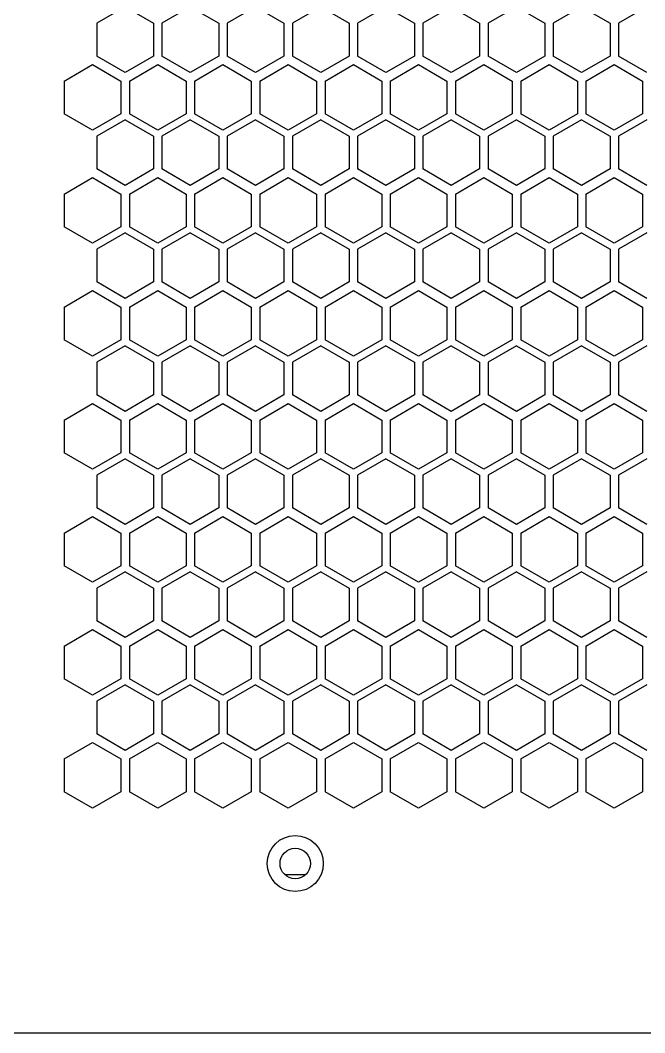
# Model space of a CAD drawing. Extents: x 61367 to 140945, y -1257 to 25588.
# Drawn here: x 94377.9 to 94466, y 15806.1 to 15948.9 of the extents above; entities that cross this region are included whole.
import ezdxf

# ---------------------------------------------------------------- set-up
doc = ezdxf.new("R2010")
doc.units = 0
doc.header["$MEASUREMENT"] = 0
doc.layers.get('0').update_dxf_attribs({"linetype": 'CONTINUOUS'})
doc.layers.add('4215-0411-4-1_0', color=7, linetype='CONTINUOUS')
doc.layers.add('4215-0412-2-1_0', color=7, linetype='CONTINUOUS')

# ---------------------------------------------------------------- blocks, each defined once
blk = doc.blocks.new('RYHTHYT')
at = {"layer": '4215-0411-4-1_0', "color": 7, "linetype": 'Continuous'}
blk.add_line((-33156.25, -67865.24), (-33159.07, -67865.24), dxfattribs=at)
at = {"layer": '4215-0412-2-1_0', "color": 7, "linetype": 'Continuous'}
for p, q in [((-33181.66, -67742.85), (-33185.66, -67745.16)), ((-33181.66, -67742.85), (-33177.66, -67745.16)), ((-33172.46, -67742.85), (-33176.46, -67745.16)), ((-33172.46, -67742.85), (-33168.46, -67745.16)), ((-33163.26, -67742.85), (-33167.26, -67745.16)), ((-33163.26, -67742.85), (-33159.26, -67745.16)), ((-33154.06, -67742.85), (-33158.06, -67745.16)), ((-33154.06, -67742.85), (-33150.06, -67745.16)), ((-33144.86, -67742.85), (-33148.86, -67745.16)), ((-33144.86, -67742.85), (-33140.86, -67745.16)), ((-33135.66, -67742.85), (-33139.66, -67745.16)), ((-33135.66, -67742.85), (-33131.66, -67745.16)), ((-33126.46, -67742.85), (-33130.46, -67745.16)), ((-33126.46, -67742.85), (-33122.46, -67745.16)), ((-33117.26, -67742.85), (-33121.26, -67745.16)), ((-33117.26, -67742.85), (-33113.26, -67745.16)), ((-33108.06, -67742.85), (-33112.06, -67745.16)), ((-33185.66, -67745.16), (-33185.66, -67749.78)), ((-33177.66, -67745.16), (-33177.66, -67749.78)), ((-33176.46, -67745.16), (-33176.46, -67749.78)), ((-33168.46, -67745.16), (-33168.46, -67749.78)), ((-33167.26, -67745.16), (-33167.26, -67749.78)), ((-33159.26, -67745.16), (-33159.26, -67749.78)), ((-33158.06, -67745.16), (-33158.06, -67749.78)), ((-33150.06, -67745.16), (-33150.06, -67749.78)), ((-33148.86, -67745.16), (-33148.86, -67749.78)), ((-33140.86, -67745.16), (-33140.86, -67749.78)), ((-33139.66, -67745.16), (-33139.66, -67749.78)), ((-33131.66, -67745.16), (-33131.66, -67749.78)), ((-33130.46, -67745.16), (-33130.46, -67749.78)), ((-33122.46, -67745.16), (-33122.46, -67749.78)), ((-33121.26, -67745.16), (-33121.26, -67749.78)), ((-33113.26, -67745.16), (-33113.26, -67749.78)), ((-33112.06, -67745.16), (-33112.06, -67749.78)), ((-33190.26, -67753.31), (-33186.26, -67751)), ((-33186.26, -67751), (-33182.26, -67753.31)), ((-33181.66, -67752.09), (-33185.66, -67749.78)), ((-33177.66, -67749.78), (-33181.66, -67752.09)), ((-33181.06, -67753.31), (-33177.06, -67751)), ((-33177.06, -67751), (-33173.06, -67753.31)), ((-33172.46, -67752.09), (-33176.46, -67749.78)), ((-33168.46, -67749.78), (-33172.46, -67752.09)), ((-33171.86, -67753.31), (-33167.86, -67751)), ((-33167.86, -67751), (-33163.86, -67753.31)), ((-33163.26, -67752.09), (-33167.26, -67749.78)), ((-33159.26, -67749.78), (-33163.26, -67752.09)), ((-33162.66, -67753.31), (-33158.66, -67751)), ((-33158.66, -67751), (-33154.66, -67753.31)), ((-33154.06, -67752.09), (-33158.06, -67749.78)), ((-33150.06, -67749.78), (-33154.06, -67752.09)), ((-33153.46, -67753.31), (-33149.46, -67751)), ((-33149.46, -67751), (-33145.46, -67753.31)), ((-33144.86, -67752.09), (-33148.86, -67749.78)), ((-33140.86, -67749.78), (-33144.86, -67752.09)), ((-33144.26, -67753.31), (-33140.26, -67751)), ((-33140.26, -67751), (-33136.26, -67753.31)), ((-33135.66, -67752.09), (-33139.66, -67749.78)), ((-33131.66, -67749.78), (-33135.66, -67752.09)), ((-33135.06, -67753.31), (-33131.06, -67751)), ((-33131.06, -67751), (-33127.06, -67753.31)), ((-33126.46, -67752.09), (-33130.46, -67749.78)), ((-33122.46, -67749.78), (-33126.46, -67752.09)), ((-33125.86, -67753.31), (-33121.86, -67751)), ((-33121.86, -67751), (-33117.86, -67753.31)), ((-33117.26, -67752.09), (-33121.26, -67749.78)), ((-33113.26, -67749.78), (-33117.26, -67752.09)), ((-33116.66, -67753.31), (-33112.66, -67751)), ((-33112.66, -67751), (-33108.66, -67753.31)), ((-33108.06, -67752.09), (-33112.06, -67749.78)), ((-33190.26, -67753.31), (-33190.26, -67757.93)), ((-33182.26, -67753.31), (-33182.26, -67757.93)), ((-33181.06, -67753.31), (-33181.06, -67757.93)), ((-33173.06, -67753.31), (-33173.06, -67757.93)), ((-33171.86, -67753.31), (-33171.86, -67757.93)), ((-33163.86, -67753.31), (-33163.86, -67757.93)), ((-33162.66, -67753.31), (-33162.66, -67757.93)), ((-33154.66, -67753.31), (-33154.66, -67757.93)), ((-33153.46, -67753.31), (-33153.46, -67757.93)), ((-33145.46, -67753.31), (-33145.46, -67757.93)), ((-33144.26, -67753.31), (-33144.26, -67757.93)), ((-33136.26, -67753.31), (-33136.26, -67757.93)), ((-33135.06, -67753.31), (-33135.06, -67757.93)), ((-33127.06, -67753.31), (-33127.06, -67757.93)), ((-33125.86, -67753.31), (-33125.86, -67757.93)), ((-33117.86, -67753.31), (-33117.86, -67757.93)), ((-33116.66, -67753.31), (-33116.66, -67757.93)), ((-33108.66, -67753.31), (-33108.66, -67757.93)), ((-33186.26, -67760.24), (-33190.26, -67757.93)), ((-33182.26, -67757.93), (-33186.26, -67760.24)), ((-33177.06, -67760.24), (-33181.06, -67757.93)), ((-33173.06, -67757.93), (-33177.06, -67760.24)), ((-33167.86, -67760.24), (-33171.86, -67757.93)), ((-33163.86, -67757.93), (-33167.86, -67760.24)), ((-33158.66, -67760.24), (-33162.66, -67757.93)), ((-33154.66, -67757.93), (-33158.66, -67760.24)), ((-33149.46, -67760.24), (-33153.46, -67757.93)), ((-33145.46, -67757.93), (-33149.46, -67760.24)), ((-33140.26, -67760.24), (-33144.26, -67757.93)), ((-33136.26, -67757.93), (-33140.26, -67760.24)), ((-33131.06, -67760.24), (-33135.06, -67757.93)), ((-33127.06, -67757.93), (-33131.06, -67760.24)), ((-33121.86, -67760.24), (-33125.86, -67757.93)), ((-33117.86, -67757.93), (-33121.86, -67760.24)), ((-33112.66, -67760.24), (-33116.66, -67757.93)), ((-33108.66, -67757.93), (-33112.66, -67760.24)), ((-33181.66, -67758.78), (-33185.66, -67761.09)), ((-33181.66, -67758.78), (-33177.66, -67761.09)), ((-33172.46, -67758.78), (-33176.46, -67761.09)), ((-33172.46, -67758.78), (-33168.46, -67761.09)), ((-33163.26, -67758.78), (-33167.26, -67761.09)), ((-33163.26, -67758.78), (-33159.26, -67761.09)), ((-33154.06, -67758.78), (-33158.06, -67761.09)), ((-33154.06, -67758.78), (-33150.06, -67761.09)), ((-33144.86, -67758.78), (-33148.86, -67761.09)), ((-33144.86, -67758.78), (-33140.86, -67761.09)), ((-33135.66, -67758.78), (-33139.66, -67761.09)), ((-33135.66, -67758.78), (-33131.66, -67761.09)), ((-33126.46, -67758.78), (-33130.46, -67761.09)), ((-33126.46, -67758.78), (-33122.46, -67761.09)), ((-33117.26, -67758.78), (-33121.26, -67761.09)), ((-33117.26, -67758.78), (-33113.26, -67761.09)), ((-33108.06, -67758.78), (-33112.06, -67761.09)), ((-33185.66, -67761.09), (-33185.66, -67765.71)), ((-33177.66, -67761.09), (-33177.66, -67765.71)), ((-33176.46, -67761.09), (-33176.46, -67765.71)), ((-33168.46, -67761.09), (-33168.46, -67765.71)), ((-33167.26, -67761.09), (-33167.26, -67765.71)), ((-33159.26, -67761.09), (-33159.26, -67765.71)), ((-33158.06, -67761.09), (-33158.06, -67765.71)), ((-33150.06, -67761.09), (-33150.06, -67765.71)), ((-33148.86, -67761.09), (-33148.86, -67765.71)), ((-33140.86, -67761.09), (-33140.86, -67765.71)), ((-33139.66, -67761.09), (-33139.66, -67765.71)), ((-33131.66, -67761.09), (-33131.66, -67765.71)), ((-33130.46, -67761.09), (-33130.46, -67765.71)), ((-33122.46, -67761.09), (-33122.46, -67765.71)), ((-33121.26, -67761.09), (-33121.26, -67765.71)), ((-33113.26, -67761.09), (-33113.26, -67765.71)), ((-33112.06, -67761.09), (-33112.06, -67765.71)), ((-33181.66, -67768.02), (-33185.66, -67765.71)), ((-33177.66, -67765.71), (-33181.66, -67768.02)), ((-33172.46, -67768.02), (-33176.46, -67765.71)), ((-33168.46, -67765.71), (-33172.46, -67768.02)), ((-33163.26, -67768.02), (-33167.26, -67765.71)), ((-33159.26, -67765.71), (-33163.26, -67768.02)), ((-33154.06, -67768.02), (-33158.06, -67765.71)), ((-33150.06, -67765.71), (-33154.06, -67768.02)), ((-33144.86, -67768.02), (-33148.86, -67765.71)), ((-33140.86, -67765.71), (-33144.86, -67768.02)), ((-33135.66, -67768.02), (-33139.66, -67765.71)), ((-33131.66, -67765.71), (-33135.66, -67768.02)), ((-33126.46, -67768.02), (-33130.46, -67765.71)), ((-33122.46, -67765.71), (-33126.46, -67768.02)), ((-33117.26, -67768.02), (-33121.26, -67765.71)), ((-33113.26, -67765.71), (-33117.26, -67768.02)), ((-33108.06, -67768.02), (-33112.06, -67765.71)), ((-33190.26, -67769.24), (-33186.26, -67766.93)), ((-33186.26, -67766.93), (-33182.26, -67769.24)), ((-33181.06, -67769.24), (-33177.06, -67766.93)), ((-33177.06, -67766.93), (-33173.06, -67769.24)), ((-33171.86, -67769.24), (-33167.86, -67766.93)), ((-33167.86, -67766.93), (-33163.86, -67769.24)), ((-33162.66, -67769.24), (-33158.66, -67766.93)), ((-33158.66, -67766.93), (-33154.66, -67769.24)), ((-33153.46, -67769.24), (-33149.46, -67766.93)), ((-33149.46, -67766.93), (-33145.46, -67769.24)), ((-33144.26, -67769.24), (-33140.26, -67766.93)), ((-33140.26, -67766.93), (-33136.26, -67769.24)), ((-33135.06, -67769.24), (-33131.06, -67766.93)), ((-33131.06, -67766.93), (-33127.06, -67769.24)), ((-33125.86, -67769.24), (-33121.86, -67766.93)), ((-33121.86, -67766.93), (-33117.86, -67769.24)), ((-33116.66, -67769.24), (-33112.66, -67766.93)), ((-33112.66, -67766.93), (-33108.66, -67769.24)), ((-33190.26, -67769.24), (-33190.26, -67773.86)), ((-33182.26, -67769.24), (-33182.26, -67773.86)), ((-33181.06, -67769.24), (-33181.06, -67773.86)), ((-33173.06, -67769.24), (-33173.06, -67773.86)), ((-33171.86, -67769.24), (-33171.86, -67773.86)), ((-33163.86, -67769.24), (-33163.86, -67773.86)), ((-33162.66, -67769.24), (-33162.66, -67773.86)), ((-33154.66, -67769.24), (-33154.66, -67773.86)), ((-33153.46, -67769.24), (-33153.46, -67773.86)), ((-33145.46, -67769.24), (-33145.46, -67773.86)), ((-33144.26, -67769.24), (-33144.26, -67773.86)), ((-33136.26, -67769.24), (-33136.26, -67773.86)), ((-33135.06, -67769.24), (-33135.06, -67773.86)), ((-33127.06, -67769.24), (-33127.06, -67773.86)), ((-33125.86, -67769.24), (-33125.86, -67773.86)), ((-33117.86, -67769.24), (-33117.86, -67773.86)), ((-33116.66, -67769.24), (-33116.66, -67773.86)), ((-33108.66, -67769.24), (-33108.66, -67773.86)), ((-33186.26, -67776.17), (-33190.26, -67773.86)), ((-33182.26, -67773.86), (-33186.26, -67776.17)), ((-33177.06, -67776.17), (-33181.06, -67773.86)), ((-33173.06, -67773.86), (-33177.06, -67776.17)), ((-33167.86, -67776.17), (-33171.86, -67773.86)), ((-33163.86, -67773.86), (-33167.86, -67776.17)), ((-33158.66, -67776.17), (-33162.66, -67773.86)), ((-33154.66, -67773.86), (-33158.66, -67776.17)), ((-33149.46, -67776.17), (-33153.46, -67773.86)), ((-33145.46, -67773.86), (-33149.46, -67776.17)), ((-33140.26, -67776.17), (-33144.26, -67773.86)), ((-33136.26, -67773.86), (-33140.26, -67776.17)), ((-33131.06, -67776.17), (-33135.06, -67773.86)), ((-33127.06, -67773.86), (-33131.06, -67776.17)), ((-33121.86, -67776.17), (-33125.86, -67773.86)), ((-33117.86, -67773.86), (-33121.86, -67776.17)), ((-33112.66, -67776.17), (-33116.66, -67773.86)), ((-33108.66, -67773.86), (-33112.66, -67776.17)), ((-33181.66, -67774.71), (-33185.66, -67777.02)), ((-33181.66, -67774.71), (-33177.66, -67777.02)), ((-33172.46, -67774.71), (-33176.46, -67777.02)), ((-33172.46, -67774.71), (-33168.46, -67777.02)), ((-33163.26, -67774.71), (-33167.26, -67777.02)), ((-33163.26, -67774.71), (-33159.26, -67777.02)), ((-33154.06, -67774.71), (-33158.06, -67777.02)), ((-33154.06, -67774.71), (-33150.06, -67777.02)), ((-33144.86, -67774.71), (-33148.86, -67777.02)), ((-33144.86, -67774.71), (-33140.86, -67777.02)), ((-33135.66, -67774.71), (-33139.66, -67777.02)), ((-33135.66, -67774.71), (-33131.66, -67777.02)), ((-33126.46, -67774.71), (-33130.46, -67777.02)), ((-33126.46, -67774.71), (-33122.46, -67777.02)), ((-33117.26, -67774.71), (-33121.26, -67777.02)), ((-33117.26, -67774.71), (-33113.26, -67777.02)), ((-33108.06, -67774.71), (-33112.06, -67777.02)), ((-33185.66, -67777.02), (-33185.66, -67781.64)), ((-33177.66, -67777.02), (-33177.66, -67781.64)), ((-33176.46, -67777.02), (-33176.46, -67781.64)), ((-33168.46, -67777.02), (-33168.46, -67781.64)), ((-33167.26, -67777.02), (-33167.26, -67781.64)), ((-33159.26, -67777.02), (-33159.26, -67781.64)), ((-33158.06, -67777.02), (-33158.06, -67781.64)), ((-33150.06, -67777.02), (-33150.06, -67781.64)), ((-33148.86, -67777.02), (-33148.86, -67781.64)), ((-33140.86, -67777.02), (-33140.86, -67781.64)), ((-33139.66, -67777.02), (-33139.66, -67781.64)), ((-33131.66, -67777.02), (-33131.66, -67781.64)), ((-33130.46, -67777.02), (-33130.46, -67781.64)), ((-33122.46, -67777.02), (-33122.46, -67781.64)), ((-33121.26, -67777.02), (-33121.26, -67781.64)), ((-33113.26, -67777.02), (-33113.26, -67781.64)), ((-33112.06, -67777.02), (-33112.06, -67781.64)), ((-33181.66, -67783.95), (-33185.66, -67781.64)), ((-33177.66, -67781.64), (-33181.66, -67783.95)), ((-33172.46, -67783.95), (-33176.46, -67781.64)), ((-33168.46, -67781.64), (-33172.46, -67783.95)), ((-33163.26, -67783.95), (-33167.26, -67781.64)), ((-33159.26, -67781.64), (-33163.26, -67783.95)), ((-33154.06, -67783.95), (-33158.06, -67781.64)), ((-33150.06, -67781.64), (-33154.06, -67783.95)), ((-33144.86, -67783.95), (-33148.86, -67781.64)), ((-33140.86, -67781.64), (-33144.86, -67783.95)), ((-33135.66, -67783.95), (-33139.66, -67781.64)), ((-33131.66, -67781.64), (-33135.66, -67783.95)), ((-33126.46, -67783.95), (-33130.46, -67781.64)), ((-33122.46, -67781.64), (-33126.46, -67783.95)), ((-33117.26, -67783.95), (-33121.26, -67781.64)), ((-33113.26, -67781.64), (-33117.26, -67783.95)), ((-33108.06, -67783.95), (-33112.06, -67781.64)), ((-33190.26, -67785.17), (-33186.26, -67782.86)), ((-33186.26, -67782.86), (-33182.26, -67785.17)), ((-33181.06, -67785.17), (-33177.06, -67782.86)), ((-33177.06, -67782.86), (-33173.06, -67785.17)), ((-33171.86, -67785.17), (-33167.86, -67782.86)), ((-33167.86, -67782.86), (-33163.86, -67785.17)), ((-33162.66, -67785.17), (-33158.66, -67782.86)), ((-33158.66, -67782.86), (-33154.66, -67785.17)), ((-33153.46, -67785.17), (-33149.46, -67782.86)), ((-33149.46, -67782.86), (-33145.46, -67785.17)), ((-33144.26, -67785.17), (-33140.26, -67782.86)), ((-33140.26, -67782.86), (-33136.26, -67785.17)), ((-33135.06, -67785.17), (-33131.06, -67782.86)), ((-33131.06, -67782.86), (-33127.06, -67785.17)), ((-33125.86, -67785.17), (-33121.86, -67782.86)), ((-33121.86, -67782.86), (-33117.86, -67785.17)), ((-33116.66, -67785.17), (-33112.66, -67782.86)), ((-33112.66, -67782.86), (-33108.66, -67785.17)), ((-33190.26, -67785.17), (-33190.26, -67789.79)), ((-33182.26, -67785.17), (-33182.26, -67789.79)), ((-33181.06, -67785.17), (-33181.06, -67789.79)), ((-33173.06, -67785.17), (-33173.06, -67789.79)), ((-33171.86, -67785.17), (-33171.86, -67789.79)), ((-33163.86, -67785.17), (-33163.86, -67789.79)), ((-33162.66, -67785.17), (-33162.66, -67789.79)), ((-33154.66, -67785.17), (-33154.66, -67789.79)), ((-33153.46, -67785.17), (-33153.46, -67789.79)), ((-33145.46, -67785.17), (-33145.46, -67789.79)), ((-33144.26, -67785.17), (-33144.26, -67789.79)), ((-33136.26, -67785.17), (-33136.26, -67789.79)), ((-33135.06, -67785.17), (-33135.06, -67789.79)), ((-33127.06, -67785.17), (-33127.06, -67789.79)), ((-33125.86, -67785.17), (-33125.86, -67789.79)), ((-33117.86, -67785.17), (-33117.86, -67789.79)), ((-33116.66, -67785.17), (-33116.66, -67789.79)), ((-33108.66, -67785.17), (-33108.66, -67789.79)), ((-33186.26, -67792.1), (-33190.26, -67789.79)), ((-33182.26, -67789.79), (-33186.26, -67792.1)), ((-33181.66, -67790.64), (-33185.66, -67792.95)), ((-33181.66, -67790.64), (-33177.66, -67792.95)), ((-33177.06, -67792.1), (-33181.06, -67789.79)), ((-33173.06, -67789.79), (-33177.06, -67792.1)), ((-33172.46, -67790.64), (-33176.46, -67792.95)), ((-33172.46, -67790.64), (-33168.46, -67792.95)), ((-33167.86, -67792.1), (-33171.86, -67789.79)), ((-33163.86, -67789.79), (-33167.86, -67792.1)), ((-33163.26, -67790.64), (-33167.26, -67792.95)), ((-33163.26, -67790.64), (-33159.26, -67792.95)), ((-33158.66, -67792.1), (-33162.66, -67789.79)), ((-33154.66, -67789.79), (-33158.66, -67792.1)), ((-33154.06, -67790.64), (-33158.06, -67792.95)), ((-33154.06, -67790.64), (-33150.06, -67792.95)), ((-33149.46, -67792.1), (-33153.46, -67789.79)), ((-33145.46, -67789.79), (-33149.46, -67792.1)), ((-33144.86, -67790.64), (-33148.86, -67792.95)), ((-33144.86, -67790.64), (-33140.86, -67792.95)), ((-33140.26, -67792.1), (-33144.26, -67789.79)), ((-33136.26, -67789.79), (-33140.26, -67792.1)), ((-33135.66, -67790.64), (-33139.66, -67792.95)), ((-33135.66, -67790.64), (-33131.66, -67792.95)), ((-33131.06, -67792.1), (-33135.06, -67789.79)), ((-33127.06, -67789.79), (-33131.06, -67792.1)), ((-33126.46, -67790.64), (-33130.46, -67792.95)), ((-33126.46, -67790.64), (-33122.46, -67792.95)), ((-33121.86, -67792.1), (-33125.86, -67789.79)), ((-33117.86, -67789.79), (-33121.86, -67792.1)), ((-33117.26, -67790.64), (-33121.26, -67792.95)), ((-33117.26, -67790.64), (-33113.26, -67792.95)), ((-33112.66, -67792.1), (-33116.66, -67789.79)), ((-33108.66, -67789.79), (-33112.66, -67792.1)), ((-33108.06, -67790.64), (-33112.06, -67792.95)), ((-33185.66, -67792.95), (-33185.66, -67797.57)), ((-33177.66, -67792.95), (-33177.66, -67797.57)), ((-33176.46, -67792.95), (-33176.46, -67797.57)), ((-33168.46, -67792.95), (-33168.46, -67797.57)), ((-33167.26, -67792.95), (-33167.26, -67797.57)), ((-33159.26, -67792.95), (-33159.26, -67797.57)), ((-33158.06, -67792.95), (-33158.06, -67797.57)), ((-33150.06, -67792.95), (-33150.06, -67797.57)), ((-33148.86, -67792.95), (-33148.86, -67797.57)), ((-33140.86, -67792.95), (-33140.86, -67797.57)), ((-33139.66, -67792.95), (-33139.66, -67797.57)), ((-33131.66, -67792.95), (-33131.66, -67797.57)), ((-33130.46, -67792.95), (-33130.46, -67797.57)), ((-33122.46, -67792.95), (-33122.46, -67797.57)), ((-33121.26, -67792.95), (-33121.26, -67797.57)), ((-33113.26, -67792.95), (-33113.26, -67797.57)), ((-33112.06, -67792.95), (-33112.06, -67797.57)), ((-33181.66, -67799.88), (-33185.66, -67797.57)), ((-33177.66, -67797.57), (-33181.66, -67799.88)), ((-33172.46, -67799.88), (-33176.46, -67797.57)), ((-33168.46, -67797.57), (-33172.46, -67799.88)), ((-33163.26, -67799.88), (-33167.26, -67797.57)), ((-33159.26, -67797.57), (-33163.26, -67799.88)), ((-33154.06, -67799.88), (-33158.06, -67797.57)), ((-33150.06, -67797.57), (-33154.06, -67799.88)), ((-33144.86, -67799.88), (-33148.86, -67797.57)), ((-33140.86, -67797.57), (-33144.86, -67799.88)), ((-33135.66, -67799.88), (-33139.66, -67797.57)), ((-33131.66, -67797.57), (-33135.66, -67799.88)), ((-33126.46, -67799.88), (-33130.46, -67797.57)), ((-33122.46, -67797.57), (-33126.46, -67799.88)), ((-33117.26, -67799.88), (-33121.26, -67797.57)), ((-33113.26, -67797.57), (-33117.26, -67799.88)), ((-33108.06, -67799.88), (-33112.06, -67797.57)), ((-33190.26, -67801.1), (-33186.26, -67798.79)), ((-33186.26, -67798.79), (-33182.26, -67801.1)), ((-33181.06, -67801.1), (-33177.06, -67798.79)), ((-33177.06, -67798.79), (-33173.06, -67801.1)), ((-33171.86, -67801.1), (-33167.86, -67798.79)), ((-33167.86, -67798.79), (-33163.86, -67801.1)), ((-33162.66, -67801.1), (-33158.66, -67798.79)), ((-33158.66, -67798.79), (-33154.66, -67801.1)), ((-33153.46, -67801.1), (-33149.46, -67798.79)), ((-33149.46, -67798.79), (-33145.46, -67801.1)), ((-33144.26, -67801.1), (-33140.26, -67798.79)), ((-33140.26, -67798.79), (-33136.26, -67801.1)), ((-33135.06, -67801.1), (-33131.06, -67798.79)), ((-33131.06, -67798.79), (-33127.06, -67801.1)), ((-33125.86, -67801.1), (-33121.86, -67798.79)), ((-33121.86, -67798.79), (-33117.86, -67801.1)), ((-33116.66, -67801.1), (-33112.66, -67798.79)), ((-33112.66, -67798.79), (-33108.66, -67801.1)), ((-33190.26, -67801.1), (-33190.26, -67805.72)), ((-33182.26, -67801.1), (-33182.26, -67805.72)), ((-33181.06, -67801.1), (-33181.06, -67805.72)), ((-33173.06, -67801.1), (-33173.06, -67805.72)), ((-33171.86, -67801.1), (-33171.86, -67805.72)), ((-33163.86, -67801.1), (-33163.86, -67805.72)), ((-33162.66, -67801.1), (-33162.66, -67805.72)), ((-33154.66, -67801.1), (-33154.66, -67805.72)), ((-33153.46, -67801.1), (-33153.46, -67805.72)), ((-33145.46, -67801.1), (-33145.46, -67805.72)), ((-33144.26, -67801.1), (-33144.26, -67805.72)), ((-33136.26, -67801.1), (-33136.26, -67805.72)), ((-33135.06, -67801.1), (-33135.06, -67805.72)), ((-33127.06, -67801.1), (-33127.06, -67805.72)), ((-33125.86, -67801.1), (-33125.86, -67805.72)), ((-33117.86, -67801.1), (-33117.86, -67805.72)), ((-33116.66, -67801.1), (-33116.66, -67805.72)), ((-33108.66, -67801.1), (-33108.66, -67805.72)), ((-33186.26, -67808.03), (-33190.26, -67805.72)), ((-33182.26, -67805.72), (-33186.26, -67808.03)), ((-33181.66, -67806.57), (-33185.66, -67808.88)), ((-33181.66, -67806.57), (-33177.66, -67808.88)), ((-33177.06, -67808.03), (-33181.06, -67805.72)), ((-33173.06, -67805.72), (-33177.06, -67808.03)), ((-33172.46, -67806.57), (-33176.46, -67808.88)), ((-33172.46, -67806.57), (-33168.46, -67808.88)), ((-33167.86, -67808.03), (-33171.86, -67805.72)), ((-33163.86, -67805.72), (-33167.86, -67808.03)), ((-33163.26, -67806.57), (-33167.26, -67808.88)), ((-33163.26, -67806.57), (-33159.26, -67808.88)), ((-33158.66, -67808.03), (-33162.66, -67805.72)), ((-33154.66, -67805.72), (-33158.66, -67808.03)), ((-33154.06, -67806.57), (-33158.06, -67808.88)), ((-33154.06, -67806.57), (-33150.06, -67808.88)), ((-33149.46, -67808.03), (-33153.46, -67805.72)), ((-33145.46, -67805.72), (-33149.46, -67808.03)), ((-33144.86, -67806.57), (-33148.86, -67808.88)), ((-33144.86, -67806.57), (-33140.86, -67808.88)), ((-33140.26, -67808.03), (-33144.26, -67805.72)), ((-33136.26, -67805.72), (-33140.26, -67808.03)), ((-33135.66, -67806.57), (-33139.66, -67808.88)), ((-33135.66, -67806.57), (-33131.66, -67808.88)), ((-33131.06, -67808.03), (-33135.06, -67805.72)), ((-33127.06, -67805.72), (-33131.06, -67808.03)), ((-33126.46, -67806.57), (-33130.46, -67808.88)), ((-33126.46, -67806.57), (-33122.46, -67808.88)), ((-33121.86, -67808.03), (-33125.86, -67805.72)), ((-33117.86, -67805.72), (-33121.86, -67808.03)), ((-33117.26, -67806.57), (-33121.26, -67808.88)), ((-33117.26, -67806.57), (-33113.26, -67808.88)), ((-33112.66, -67808.03), (-33116.66, -67805.72)), ((-33108.66, -67805.72), (-33112.66, -67808.03)), ((-33108.06, -67806.57), (-33112.06, -67808.88)), ((-33185.66, -67808.88), (-33185.66, -67813.5)), ((-33177.66, -67808.88), (-33177.66, -67813.5)), ((-33176.46, -67808.88), (-33176.46, -67813.5)), ((-33168.46, -67808.88), (-33168.46, -67813.5)), ((-33167.26, -67808.88), (-33167.26, -67813.5)), ((-33159.26, -67808.88), (-33159.26, -67813.5)), ((-33158.06, -67808.88), (-33158.06, -67813.5)), ((-33150.06, -67808.88), (-33150.06, -67813.5)), ((-33148.86, -67808.88), (-33148.86, -67813.5)), ((-33140.86, -67808.88), (-33140.86, -67813.5)), ((-33139.66, -67808.88), (-33139.66, -67813.5)), ((-33131.66, -67808.88), (-33131.66, -67813.5)), ((-33130.46, -67808.88), (-33130.46, -67813.5)), ((-33122.46, -67808.88), (-33122.46, -67813.5)), ((-33121.26, -67808.88), (-33121.26, -67813.5)), ((-33113.26, -67808.88), (-33113.26, -67813.5)), ((-33112.06, -67808.88), (-33112.06, -67813.5)), ((-33181.66, -67815.81), (-33185.66, -67813.5)), ((-33177.66, -67813.5), (-33181.66, -67815.81)), ((-33172.46, -67815.81), (-33176.46, -67813.5)), ((-33168.46, -67813.5), (-33172.46, -67815.81)), ((-33163.26, -67815.81), (-33167.26, -67813.5)), ((-33159.26, -67813.5), (-33163.26, -67815.81)), ((-33154.06, -67815.81), (-33158.06, -67813.5)), ((-33150.06, -67813.5), (-33154.06, -67815.81)), ((-33144.86, -67815.81), (-33148.86, -67813.5)), ((-33140.86, -67813.5), (-33144.86, -67815.81)), ((-33135.66, -67815.81), (-33139.66, -67813.5)), ((-33131.66, -67813.5), (-33135.66, -67815.81)), ((-33126.46, -67815.81), (-33130.46, -67813.5)), ((-33122.46, -67813.5), (-33126.46, -67815.81)), ((-33117.26, -67815.81), (-33121.26, -67813.5)), ((-33113.26, -67813.5), (-33117.26, -67815.81)), ((-33108.06, -67815.81), (-33112.06, -67813.5)), ((-33190.26, -67817.03), (-33186.26, -67814.72)), ((-33186.26, -67814.72), (-33182.26, -67817.03)), ((-33181.06, -67817.03), (-33177.06, -67814.72)), ((-33177.06, -67814.72), (-33173.06, -67817.03)), ((-33171.86, -67817.03), (-33167.86, -67814.72)), ((-33167.86, -67814.72), (-33163.86, -67817.03)), ((-33162.66, -67817.03), (-33158.66, -67814.72)), ((-33158.66, -67814.72), (-33154.66, -67817.03)), ((-33153.46, -67817.03), (-33149.46, -67814.72)), ((-33149.46, -67814.72), (-33145.46, -67817.03)), ((-33144.26, -67817.03), (-33140.26, -67814.72)), ((-33140.26, -67814.72), (-33136.26, -67817.03)), ((-33135.06, -67817.03), (-33131.06, -67814.72)), ((-33131.06, -67814.72), (-33127.06, -67817.03)), ((-33125.86, -67817.03), (-33121.86, -67814.72)), ((-33121.86, -67814.72), (-33117.86, -67817.03)), ((-33116.66, -67817.03), (-33112.66, -67814.72)), ((-33112.66, -67814.72), (-33108.66, -67817.03)), ((-33190.26, -67817.03), (-33190.26, -67821.65)), ((-33182.26, -67817.03), (-33182.26, -67821.65)), ((-33181.06, -67817.03), (-33181.06, -67821.65)), ((-33173.06, -67817.03), (-33173.06, -67821.65)), ((-33171.86, -67817.03), (-33171.86, -67821.65)), ((-33163.86, -67817.03), (-33163.86, -67821.65)), ((-33162.66, -67817.03), (-33162.66, -67821.65)), ((-33154.66, -67817.03), (-33154.66, -67821.65)), ((-33153.46, -67817.03), (-33153.46, -67821.65)), ((-33145.46, -67817.03), (-33145.46, -67821.65)), ((-33144.26, -67817.03), (-33144.26, -67821.65)), ((-33136.26, -67817.03), (-33136.26, -67821.65)), ((-33135.06, -67817.03), (-33135.06, -67821.65)), ((-33127.06, -67817.03), (-33127.06, -67821.65)), ((-33125.86, -67817.03), (-33125.86, -67821.65)), ((-33117.86, -67817.03), (-33117.86, -67821.65)), ((-33116.66, -67817.03), (-33116.66, -67821.65)), ((-33108.66, -67817.03), (-33108.66, -67821.65)), ((-33186.26, -67823.96), (-33190.26, -67821.65)), ((-33182.26, -67821.65), (-33186.26, -67823.96)), ((-33177.06, -67823.96), (-33181.06, -67821.65)), ((-33173.06, -67821.65), (-33177.06, -67823.96)), ((-33167.86, -67823.96), (-33171.86, -67821.65)), ((-33163.86, -67821.65), (-33167.86, -67823.96)), ((-33158.66, -67823.96), (-33162.66, -67821.65)), ((-33154.66, -67821.65), (-33158.66, -67823.96)), ((-33149.46, -67823.96), (-33153.46, -67821.65)), ((-33145.46, -67821.65), (-33149.46, -67823.96)), ((-33140.26, -67823.96), (-33144.26, -67821.65)), ((-33136.26, -67821.65), (-33140.26, -67823.96)), ((-33131.06, -67823.96), (-33135.06, -67821.65)), ((-33127.06, -67821.65), (-33131.06, -67823.96)), ((-33121.86, -67823.96), (-33125.86, -67821.65)), ((-33117.86, -67821.65), (-33121.86, -67823.96)), ((-33112.66, -67823.96), (-33116.66, -67821.65)), ((-33108.66, -67821.65), (-33112.66, -67823.96)), ((-33181.66, -67822.5), (-33185.66, -67824.81)), ((-33181.66, -67822.5), (-33177.66, -67824.81)), ((-33172.46, -67822.5), (-33176.46, -67824.81)), ((-33172.46, -67822.5), (-33168.46, -67824.81)), ((-33163.26, -67822.5), (-33167.26, -67824.81)), ((-33163.26, -67822.5), (-33159.26, -67824.81)), ((-33154.06, -67822.5), (-33158.06, -67824.81)), ((-33154.06, -67822.5), (-33150.06, -67824.81)), ((-33144.86, -67822.5), (-33148.86, -67824.81)), ((-33144.86, -67822.5), (-33140.86, -67824.81)), ((-33135.66, -67822.5), (-33139.66, -67824.81)), ((-33135.66, -67822.5), (-33131.66, -67824.81)), ((-33126.46, -67822.5), (-33130.46, -67824.81)), ((-33126.46, -67822.5), (-33122.46, -67824.81)), ((-33117.26, -67822.5), (-33121.26, -67824.81)), ((-33117.26, -67822.5), (-33113.26, -67824.81)), ((-33108.06, -67822.5), (-33112.06, -67824.81)), ((-33185.66, -67824.81), (-33185.66, -67829.43)), ((-33177.66, -67824.81), (-33177.66, -67829.43)), ((-33176.46, -67824.81), (-33176.46, -67829.43)), ((-33168.46, -67824.81), (-33168.46, -67829.43)), ((-33167.26, -67824.81), (-33167.26, -67829.43)), ((-33159.26, -67824.81), (-33159.26, -67829.43)), ((-33158.06, -67824.81), (-33158.06, -67829.43)), ((-33150.06, -67824.81), (-33150.06, -67829.43)), ((-33148.86, -67824.81), (-33148.86, -67829.43)), ((-33140.86, -67824.81), (-33140.86, -67829.43)), ((-33139.66, -67824.81), (-33139.66, -67829.43)), ((-33131.66, -67824.81), (-33131.66, -67829.43)), ((-33130.46, -67824.81), (-33130.46, -67829.43)), ((-33122.46, -67824.81), (-33122.46, -67829.43)), ((-33121.26, -67824.81), (-33121.26, -67829.43)), ((-33113.26, -67824.81), (-33113.26, -67829.43)), ((-33112.06, -67824.81), (-33112.06, -67829.43)), ((-33181.66, -67831.74), (-33185.66, -67829.43)), ((-33177.66, -67829.43), (-33181.66, -67831.74)), ((-33172.46, -67831.74), (-33176.46, -67829.43)), ((-33168.46, -67829.43), (-33172.46, -67831.74)), ((-33163.26, -67831.74), (-33167.26, -67829.43)), ((-33159.26, -67829.43), (-33163.26, -67831.74)), ((-33154.06, -67831.74), (-33158.06, -67829.43)), ((-33150.06, -67829.43), (-33154.06, -67831.74)), ((-33144.86, -67831.74), (-33148.86, -67829.43)), ((-33140.86, -67829.43), (-33144.86, -67831.74)), ((-33135.66, -67831.74), (-33139.66, -67829.43)), ((-33131.66, -67829.43), (-33135.66, -67831.74)), ((-33126.46, -67831.74), (-33130.46, -67829.43)), ((-33122.46, -67829.43), (-33126.46, -67831.74)), ((-33117.26, -67831.74), (-33121.26, -67829.43)), ((-33113.26, -67829.43), (-33117.26, -67831.74)), ((-33108.06, -67831.74), (-33112.06, -67829.43)), ((-33190.26, -67832.96), (-33186.26, -67830.65)), ((-33186.26, -67830.65), (-33182.26, -67832.96)), ((-33181.06, -67832.96), (-33177.06, -67830.65)), ((-33177.06, -67830.65), (-33173.06, -67832.96)), ((-33171.86, -67832.96), (-33167.86, -67830.65)), ((-33167.86, -67830.65), (-33163.86, -67832.96)), ((-33162.66, -67832.96), (-33158.66, -67830.65)), ((-33158.66, -67830.65), (-33154.66, -67832.96)), ((-33153.46, -67832.96), (-33149.46, -67830.65)), ((-33149.46, -67830.65), (-33145.46, -67832.96)), ((-33144.26, -67832.96), (-33140.26, -67830.65)), ((-33140.26, -67830.65), (-33136.26, -67832.96)), ((-33135.06, -67832.96), (-33131.06, -67830.65)), ((-33131.06, -67830.65), (-33127.06, -67832.96)), ((-33125.86, -67832.96), (-33121.86, -67830.65)), ((-33121.86, -67830.65), (-33117.86, -67832.96)), ((-33116.66, -67832.96), (-33112.66, -67830.65)), ((-33112.66, -67830.65), (-33108.66, -67832.96)), ((-33190.26, -67832.96), (-33190.26, -67837.58)), ((-33182.26, -67832.96), (-33182.26, -67837.58)), ((-33181.06, -67832.96), (-33181.06, -67837.58)), ((-33173.06, -67832.96), (-33173.06, -67837.58)), ((-33171.86, -67832.96), (-33171.86, -67837.58)), ((-33163.86, -67832.96), (-33163.86, -67837.58)), ((-33162.66, -67832.96), (-33162.66, -67837.58)), ((-33154.66, -67832.96), (-33154.66, -67837.58)), ((-33153.46, -67832.96), (-33153.46, -67837.58)), ((-33145.46, -67832.96), (-33145.46, -67837.58)), ((-33144.26, -67832.96), (-33144.26, -67837.58)), ((-33136.26, -67832.96), (-33136.26, -67837.58)), ((-33135.06, -67832.96), (-33135.06, -67837.58)), ((-33127.06, -67832.96), (-33127.06, -67837.58)), ((-33125.86, -67832.96), (-33125.86, -67837.58)), ((-33117.86, -67832.96), (-33117.86, -67837.58)), ((-33116.66, -67832.96), (-33116.66, -67837.58)), ((-33108.66, -67832.96), (-33108.66, -67837.58)), ((-33186.26, -67839.89), (-33190.26, -67837.58)), ((-33182.26, -67837.58), (-33186.26, -67839.89)), ((-33177.06, -67839.89), (-33181.06, -67837.58)), ((-33173.06, -67837.58), (-33177.06, -67839.89)), ((-33167.86, -67839.89), (-33171.86, -67837.58)), ((-33163.86, -67837.58), (-33167.86, -67839.89)), ((-33158.66, -67839.89), (-33162.66, -67837.58)), ((-33154.66, -67837.58), (-33158.66, -67839.89)), ((-33149.46, -67839.89), (-33153.46, -67837.58)), ((-33145.46, -67837.58), (-33149.46, -67839.89)), ((-33140.26, -67839.89), (-33144.26, -67837.58)), ((-33136.26, -67837.58), (-33140.26, -67839.89)), ((-33131.06, -67839.89), (-33135.06, -67837.58)), ((-33127.06, -67837.58), (-33131.06, -67839.89)), ((-33121.86, -67839.89), (-33125.86, -67837.58)), ((-33117.86, -67837.58), (-33121.86, -67839.89)), ((-33112.66, -67839.89), (-33116.66, -67837.58)), ((-33108.66, -67837.58), (-33112.66, -67839.89)), ((-33181.66, -67838.43), (-33185.66, -67840.74)), ((-33181.66, -67838.43), (-33177.66, -67840.74)), ((-33172.46, -67838.43), (-33176.46, -67840.74)), ((-33172.46, -67838.43), (-33168.46, -67840.74)), ((-33163.26, -67838.43), (-33167.26, -67840.74)), ((-33163.26, -67838.43), (-33159.26, -67840.74)), ((-33154.06, -67838.43), (-33158.06, -67840.74)), ((-33154.06, -67838.43), (-33150.06, -67840.74)), ((-33144.86, -67838.43), (-33148.86, -67840.74)), ((-33144.86, -67838.43), (-33140.86, -67840.74)), ((-33135.66, -67838.43), (-33139.66, -67840.74)), ((-33135.66, -67838.43), (-33131.66, -67840.74)), ((-33126.46, -67838.43), (-33130.46, -67840.74)), ((-33126.46, -67838.43), (-33122.46, -67840.74)), ((-33117.26, -67838.43), (-33121.26, -67840.74)), ((-33117.26, -67838.43), (-33113.26, -67840.74)), ((-33108.06, -67838.43), (-33112.06, -67840.74)), ((-33185.66, -67840.74), (-33185.66, -67845.36)), ((-33177.66, -67840.74), (-33177.66, -67845.36)), ((-33176.46, -67840.74), (-33176.46, -67845.36)), ((-33168.46, -67840.74), (-33168.46, -67845.36)), ((-33167.26, -67840.74), (-33167.26, -67845.36)), ((-33159.26, -67840.74), (-33159.26, -67845.36)), ((-33158.06, -67840.74), (-33158.06, -67845.36)), ((-33150.06, -67840.74), (-33150.06, -67845.36)), ((-33148.86, -67840.74), (-33148.86, -67845.36)), ((-33140.86, -67840.74), (-33140.86, -67845.36)), ((-33139.66, -67840.74), (-33139.66, -67845.36)), ((-33131.66, -67840.74), (-33131.66, -67845.36)), ((-33130.46, -67840.74), (-33130.46, -67845.36)), ((-33122.46, -67840.74), (-33122.46, -67845.36)), ((-33121.26, -67840.74), (-33121.26, -67845.36)), ((-33113.26, -67840.74), (-33113.26, -67845.36)), ((-33112.06, -67840.74), (-33112.06, -67845.36)), ((-33190.26, -67848.89), (-33186.26, -67846.58)), ((-33186.26, -67846.58), (-33182.26, -67848.89)), ((-33181.66, -67847.67), (-33185.66, -67845.36)), ((-33177.66, -67845.36), (-33181.66, -67847.67)), ((-33181.06, -67848.89), (-33177.06, -67846.58)), ((-33177.06, -67846.58), (-33173.06, -67848.89)), ((-33172.46, -67847.67), (-33176.46, -67845.36)), ((-33168.46, -67845.36), (-33172.46, -67847.67)), ((-33171.86, -67848.89), (-33167.86, -67846.58)), ((-33167.86, -67846.58), (-33163.86, -67848.89)), ((-33163.26, -67847.67), (-33167.26, -67845.36)), ((-33159.26, -67845.36), (-33163.26, -67847.67)), ((-33162.66, -67848.89), (-33158.66, -67846.58)), ((-33158.66, -67846.58), (-33154.66, -67848.89)), ((-33154.06, -67847.67), (-33158.06, -67845.36)), ((-33150.06, -67845.36), (-33154.06, -67847.67)), ((-33153.46, -67848.89), (-33149.46, -67846.58)), ((-33149.46, -67846.58), (-33145.46, -67848.89)), ((-33144.86, -67847.67), (-33148.86, -67845.36)), ((-33140.86, -67845.36), (-33144.86, -67847.67)), ((-33144.26, -67848.89), (-33140.26, -67846.58)), ((-33140.26, -67846.58), (-33136.26, -67848.89)), ((-33135.66, -67847.67), (-33139.66, -67845.36)), ((-33131.66, -67845.36), (-33135.66, -67847.67)), ((-33135.06, -67848.89), (-33131.06, -67846.58)), ((-33131.06, -67846.58), (-33127.06, -67848.89)), ((-33126.46, -67847.67), (-33130.46, -67845.36)), ((-33122.46, -67845.36), (-33126.46, -67847.67)), ((-33125.86, -67848.89), (-33121.86, -67846.58)), ((-33121.86, -67846.58), (-33117.86, -67848.89)), ((-33117.26, -67847.67), (-33121.26, -67845.36)), ((-33113.26, -67845.36), (-33117.26, -67847.67)), ((-33116.66, -67848.89), (-33112.66, -67846.58)), ((-33112.66, -67846.58), (-33108.66, -67848.89)), ((-33108.06, -67847.67), (-33112.06, -67845.36)), ((-33190.26, -67848.89), (-33190.26, -67853.51)), ((-33182.26, -67848.89), (-33182.26, -67853.51)), ((-33181.06, -67848.89), (-33181.06, -67853.51)), ((-33173.06, -67848.89), (-33173.06, -67853.51)), ((-33171.86, -67848.89), (-33171.86, -67853.51)), ((-33163.86, -67848.89), (-33163.86, -67853.51)), ((-33162.66, -67848.89), (-33162.66, -67853.51)), ((-33154.66, -67848.89), (-33154.66, -67853.51)), ((-33153.46, -67848.89), (-33153.46, -67853.51)), ((-33145.46, -67848.89), (-33145.46, -67853.51)), ((-33144.26, -67848.89), (-33144.26, -67853.51)), ((-33136.26, -67848.89), (-33136.26, -67853.51)), ((-33135.06, -67848.89), (-33135.06, -67853.51)), ((-33127.06, -67848.89), (-33127.06, -67853.51)), ((-33125.86, -67848.89), (-33125.86, -67853.51)), ((-33117.86, -67848.89), (-33117.86, -67853.51)), ((-33116.66, -67848.89), (-33116.66, -67853.51)), ((-33108.66, -67848.89), (-33108.66, -67853.51)), ((-33186.26, -67855.82), (-33190.26, -67853.51)), ((-33182.26, -67853.51), (-33186.26, -67855.82)), ((-33177.06, -67855.82), (-33181.06, -67853.51)), ((-33173.06, -67853.51), (-33177.06, -67855.82)), ((-33167.86, -67855.82), (-33171.86, -67853.51)), ((-33163.86, -67853.51), (-33167.86, -67855.82)), ((-33158.66, -67855.82), (-33162.66, -67853.51)), ((-33154.66, -67853.51), (-33158.66, -67855.82)), ((-33149.46, -67855.82), (-33153.46, -67853.51)), ((-33145.46, -67853.51), (-33149.46, -67855.82)), ((-33140.26, -67855.82), (-33144.26, -67853.51)), ((-33136.26, -67853.51), (-33140.26, -67855.82)), ((-33131.06, -67855.82), (-33135.06, -67853.51)), ((-33127.06, -67853.51), (-33131.06, -67855.82)), ((-33121.86, -67855.82), (-33125.86, -67853.51)), ((-33117.86, -67853.51), (-33121.86, -67855.82)), ((-33112.66, -67855.82), (-33116.66, -67853.51)), ((-33108.66, -67853.51), (-33112.66, -67855.82)), ((-33371.74, -67887.48), (-32681.58, -67887.48))]:
    blk.add_line(p, q, dxfattribs=at)
for radius in [3.95, 2.15]:
    blk.add_circle((-33157.66, -67863.63), radius, dxfattribs=at)

msp = doc.modelspace()

# ---------------------------------------------------------------- block references
at = {"lineweight": -3}
msp.add_blockref('RYHTHYT', (127574.399, 83693.606), dxfattribs=at)

doc.saveas('drawing.dxf')
